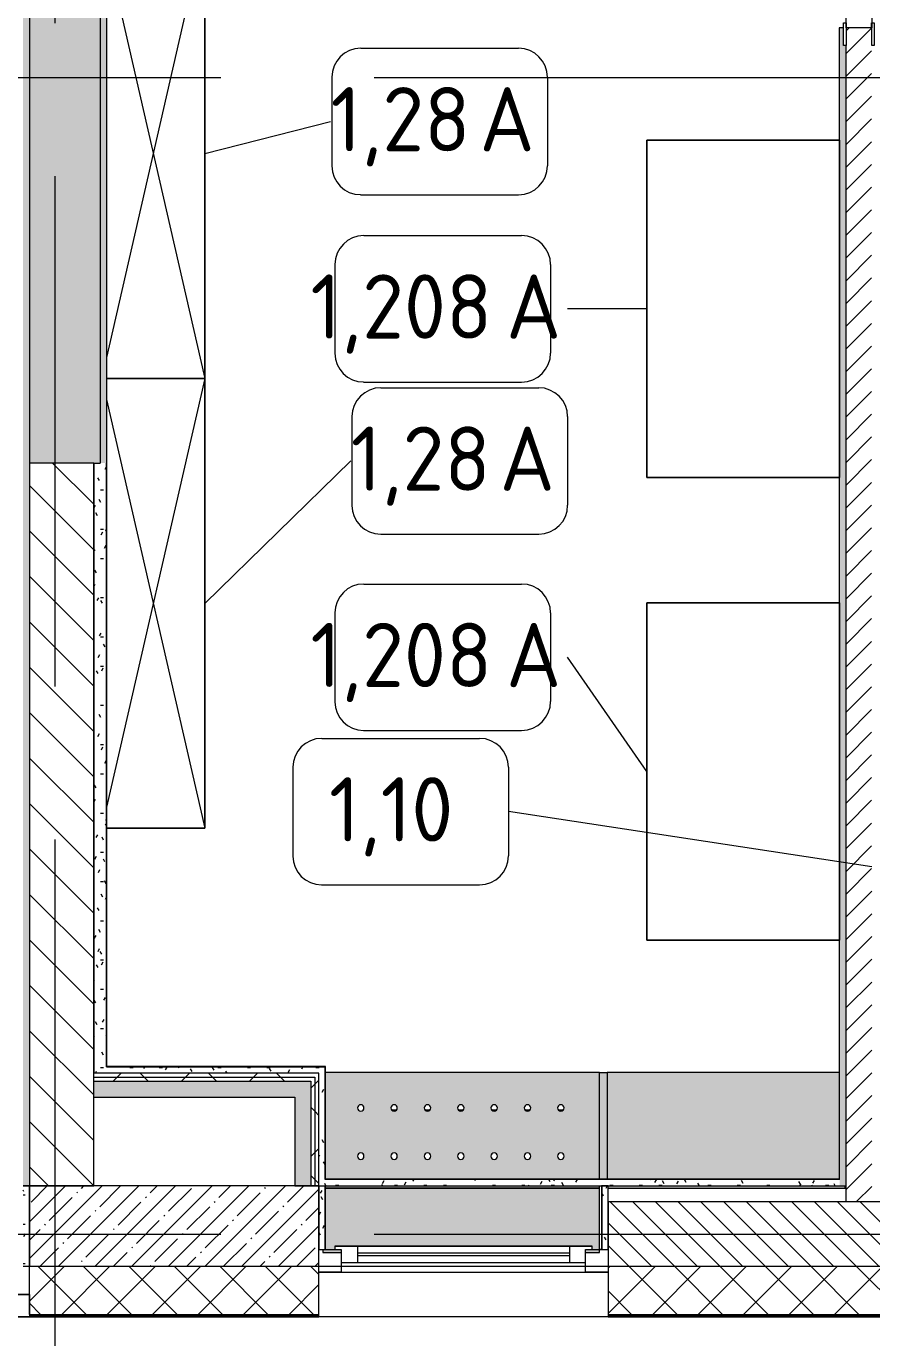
# Model space of a CAD drawing. Header units: millimetres. Extents: x 81566 to 292854, y -8553 to 29000.
# Drawn here: x 107120 to 109750, y -323 to 3760 of the extents above; entities that cross this region are included whole.
import ezdxf

# ---------------------------------------------------------------- set-up
doc = ezdxf.new("R2010")
doc.units = ezdxf.units.MM
doc.linetypes.add('Осевая', pattern=[3175, 635, -476.25, 1587.5, -476.25])
for name, color, linetype, lineweight, true_color in [('A-DOOR-1', 7, 'Continuous', 9, 0xc0c0c0), ('A-DOOR-FRAM-1', 7, 'Continuous', 9, 0xc0c0c0), ('A-WALL-1', 9, 'Continuous', 9, 0x808080), ('A-WALL-FNSH-1', 9, 'Continuous', 9, 0x808080), ('I-FURN-1', 9, 'Continuous', 9, 0x808080), ('M-EQPM-1', 7, 'Continuous', 9, 0xb2b2b2)]:
    doc.layers.add(name, color=color, linetype=linetype, lineweight=lineweight, true_color=true_color)
for name, color, linetype, lineweight in [('A-GLAZ', 7, 'Continuous', 9), ('A-GLAZ-1', 7, 'Continuous', 13), ('A-WALL', 7, 'Continuous', 9), ('I-FURN-IDEN', 7, 'Continuous', 9), ('I-WALL', 7, 'Continuous', 9), ('S-COLS', 7, 'Continuous', 9), ('Знаки', 7, 'Continuous', 9), ('Оси', 7, 'Continuous', 9), ('Оси-2', 7, 'Осевая', 9)]:
    doc.layers.add(name, color=color, linetype=linetype, lineweight=lineweight)
doc.styles.add('GOST Common', font='GOST_Common.ttf', dxfattribs={"height": 200})
pattern_1 = [(45, (0, 0), (-57.024626, 57.024626), []), (45, (57.025, 0), (-57.024626, 57.024626), [100.806, -20.161, 3.353, -16.808])]
pattern_2 = [(0, (0, 0), (121.92, 30.48), [10.058, -81.382, 10.058, -81.382, -487.68]), (0, (0, 0), (121.92, 30.48), [-182.88, 10.058, -172.822, 10.058, -81.382, -213.36]), (0, (0, 0), (121.92, 30.48), [-457.2, 10.058, -50.902, 10.058, -142.342]), (120, (45.72, 15.24), (-87.356454, 90.345817), [10.058, -81.382, 10.058, -81.382, -487.68]), (120, (45.72, 15.24), (-87.356454, 90.345817), [-182.88, 10.058, -172.822, 10.058, -81.382, -213.36]), (120, (45.72, 15.24), (-87.356454, 90.345817), [-457.2, 10.058, -50.902, 10.058, -142.342]), (240, (60.96, 76.2), (-34.563546, -120.825817), [10.058, -81.382, 10.058, -81.382, -487.68]), (240, (60.96, 76.2), (-34.563546, -120.825817), [-182.88, 10.058, -172.822, 10.058, -81.382, -213.36]), (240, (60.96, 76.2), (-34.563546, -120.825817), [-457.2, 10.058, -50.902, 10.058, -142.342])]
pattern_3 = [(45, (0, 0), (-106.06602, 106.06602), []), (135, (0, 0), (-106.06602, -106.06602), [])]

# ---------------------------------------------------------------- blocks, each defined once
blk = doc.blocks.new('120_Окно_СКБ_1Ст - 120_Окно_СКБ_1Ст 900х2500_h_ с форточкой-V4-План расстановки мебели и оборудования 2 этажа в осях 23-33')
at = {"layer": 'A-GLAZ'}
for p, q in [((450, -57), (-450, -57)), ((-330, -107), (330, -107)), ((330, -117), (-330, -117)), ((-430, -127), (-422.7, -127))]:
    blk.add_line(p, q, dxfattribs=at)
at = {"layer": 'A-GLAZ-1'}
for p, q in [((-450, -127), (-450, -57)), ((-450, -57), (-380, -57)), ((-380, -57), (-380, -127)), ((380, -127), (380, -57)), ((380, -57), (450, -57)), ((450, -57), (450, -127)), ((380, -87), (-380, -87)), ((-380, -87), (-380, -127)), ((-330, -137), (-330, -87)), ((330, -137), (330, -87)), ((380, -127), (380, -87)), ((-380, -127), (-450, -127)), ((-380, -127), (-400, -127)), ((-400, -127), (-400, -137)), ((-400, -137), (400, -137)), ((400, -137), (-400, -137)), ((450, -127), (380, -127)), ((400, -127), (380, -127)), ((400, -137), (400, -127))]:
    blk.add_line(p, q, dxfattribs=at)
blk = doc.blocks.new('120_Окно_СКБ_2Ст_Фрамуга сверху - 120_Окно_СКБ_2Ст_2300х2500_h_ ДОО-22877051-План расстановки мебели и оборудования 2 этажа в осях 23-33')
at = {"layer": 'A-GLAZ'}
for p, q in [((1150, 83), (-1150, 83)), ((-1080, 83), (1080, 83)), ((-1150, 13), (-1100, 13)), ((-1030, 33), (470, 33)), ((470, 23), (-1030, 23)), ((540, 13), (570, 13)), ((540, 13), (570, 13)), ((640, 33), (1030, 33)), ((1030, 23), (640, 23)), ((1100, 13), (1150, 13))]:
    blk.add_line(p, q, dxfattribs=at)
at = {"layer": 'A-GLAZ-1'}
for p, q in [((-1150, 13), (-1150, 83)), ((-1150, 83), (-1080, 83)), ((-1080, 83), (-1080, 13)), ((520, 13), (520, 83)), ((520, 83), (590, 83)), ((590, 83), (590, 13)), ((1080, 13), (1080, 83)), ((1080, 83), (1150, 83)), ((1150, 83), (1150, 13)), ((520, 53), (-1080, 53)), ((-1080, 53), (-1080, 13)), ((-1030, 3), (-1030, 53)), ((470, 3), (470, 53)), ((520, 13), (520, 53)), ((1080, 53), (590, 53)), ((590, 53), (590, 13)), ((640, 3), (640, 53)), ((1030, 3), (1030, 53)), ((1080, 13), (1080, 53)), ((-1080, 13), (-1150, 13)), ((-1080, 13), (-1100, 13)), ((-1100, 13), (-1100, 3)), ((-1100, 3), (540, 3)), ((540, 3), (-1100, 3)), ((590, 13), (520, 13)), ((540, 13), (520, 13)), ((540, 3), (540, 13)), ((590, 13), (570, 13)), ((570, 13), (570, 3)), ((570, 3), (1100, 3)), ((1100, 3), (570, 3)), ((1150, 13), (1080, 13)), ((1100, 13), (1080, 13)), ((1100, 3), (1100, 13))]:
    blk.add_line(p, q, dxfattribs=at)
blk = doc.blocks.new('Шкаф параметрический - 1_28А-25589861-План расстановки мебели и оборудования 2 этажа в осях 23-33')
at = {"layer": 'I-FURN-1'}
for p, q in [((0, 320), (1334.2, 15)), ((1400, 320), (0, 320)), ((0, 320), (0, 15)), ((0, 15), (0, 320)), ((0, 320), (1400, 320)), ((65.8, 15), (1400, 320)), ((1400, 15), (1400, 320)), ((1400, 320), (1400, 15))]:
    blk.add_line(p, q, dxfattribs=at)
blk = doc.blocks.new('radiator_prado_classic_z_tip_30_po exemplyaru - Classic Z Тип 30-300-V161-План расстановки мебели и оборудования 2 этажа в осях 23-33')
at = {"layer": 'M-EQPM-1'}
for p, q in [((92.4, 164), (77.8, 164)), ((77.8, 164), (92.4, 164)), ((196.1, 164), (181.5, 164)), ((181.5, 164), (196.1, 164)), ((299.9, 164), (285.3, 164)), ((285.3, 164), (299.9, 164)), ((403.6, 164), (389, 164)), ((389, 164), (403.6, 164)), ((507.4, 164), (492.8, 164)), ((492.8, 164), (507.4, 164)), ((611.1, 164), (596.5, 164)), ((596.5, 164), (611.1, 164))]:
    blk.add_line(p, q, dxfattribs=at)
blk = doc.blocks.new('Зашивка без перфорации М3_2_1 - М3_2_4-V232-План расстановки мебели и оборудования 2 этажа в осях 23-33')
at = {"layer": 'Знаки'}
h = blk.add_hatch(color=256, dxfattribs=at)
h.paths.add_polyline_path([(260, 180), (-430, 180), (-430, 173.1), (307, 173.1), (307, 180)])
h.paths.add_polyline_path([(260, 153.1), (-413, 152.1), (-413, -179.9), (310.2, -179.9), (310.2, 153.1)])
for p, q in [((307, 180), (-430, 180)), ((-430, 180), (-430, 173.1)), ((310.2, -179.9), (310.2, 153.1)), ((-413, -179.9), (310.2, -179.9))]:
    blk.add_line(p, q, dxfattribs=at)
blk = doc.blocks.new('Зашивка радиатора_ с перфорацией М1_1 - Зашивка радиатора_ с перфорацией М1_1-V237-План расстановки мебели и оборудования 2 этажа в осях 23-33')
at = {"layer": 'Знаки'}
blk.add_hatch(color=256, dxfattribs=at).paths.add_polyline_path([(422.7, 380), (372.7, 380), (372.7, 371.1), (392.7, 371.1), (392.7, 361.1), (-407.3, 361.1), (-407.3, 371.1), (-387.3, 371.1), (-387.3, 380), (-430, 380), (-430, 180), (422.7, 180), (422.7, 371.1), (430, 371.1), (430, 380)])
h = blk.add_hatch(color=256, dxfattribs=at)
h.paths.add_polyline_path([(422.7, 180), (-430, 180), (-430, 173.1), (422.7, 174.3), (422.7, 178.4)])
h.paths.add_polyline_path([(-398.5, 153.1), (-430, 153.1), (-430, -179.9), (422.7, -179.9), (422.7, 153.1), (-397.3, 153.1)])
h.paths.add_polyline_path([(-310.3, 90.4), (-305.3, 89), (-301.6, 85.4), (-300.3, 80.4), (-301.6, 75.4), (-305.3, 71.7), (-310.3, 70.4), (-315.3, 71.7), (-318.9, 75.4), (-320.3, 80.4), (-318.9, 85.4), (-315.3, 89), (-312.8, 90)])
h.paths.add_polyline_path([(1, 90.4), (6, 89), (9.7, 85.4), (11, 80.4), (9.7, 75.4), (6, 71.7), (1, 70.4), (-4, 71.7), (-7.7, 75.4), (-9, 80.4), (-7.7, 85.4), (-4, 89), (-1.6, 90)])
h.paths.add_polyline_path([(208.5, 90.4), (213.5, 89), (217.2, 85.4), (218.5, 80.4), (217.2, 75.4), (213.5, 71.7), (208.5, 70.4), (203.5, 71.7), (199.8, 75.4), (198.5, 80.4), (199.8, 85.4), (203.5, 89), (205.9, 90)])
h.paths.add_polyline_path([(312.2, 90.4), (317.2, 89), (320.9, 85.4), (322.2, 80.4), (320.9, 75.4), (317.2, 71.7), (312.2, 70.4), (307.2, 71.7), (303.6, 75.4), (302.2, 80.4), (303.9, 85.7), (307.2, 89), (309.7, 90)])
h.paths.add_polyline_path([(104.7, 90.4), (109.7, 89), (113.4, 85.4), (114.7, 80.4), (113.4, 75.4), (109.7, 71.7), (104.7, 70.4), (99.7, 71.7), (96.1, 75.4), (94.7, 80.4), (96.1, 85.4), (99.7, 89), (102.2, 90)])
h.paths.add_polyline_path([(-102.8, 90.4), (-97.8, 89), (-94.1, 85.4), (-92.8, 80.4), (-94.1, 75.4), (-97.8, 71.7), (-102.8, 70.4), (-107.8, 71.7), (-111.4, 75.4), (-112.8, 80.4), (-111.4, 85.4), (-107.8, 89), (-105.3, 90)])
h.paths.add_polyline_path([(-206.5, 90.4), (-201.5, 89), (-197.8, 85.4), (-196.5, 80.4), (-197.8, 75.4), (-201.5, 71.7), (-206.5, 70.4), (-211.5, 71.7), (-215.2, 75.4), (-216.5, 80.4), (-215.2, 85.4), (-211.5, 89), (-209.1, 90)])
h.paths.add_polyline_path([(1, -59.6), (6, -61), (9.7, -64.6), (11, -69.6), (9.7, -74.6), (6, -78.3), (1, -79.6), (-4, -78.3), (-7.7, -74.6), (-9, -69.6), (-7.7, -64.6), (-4, -61), (-1.6, -60)])
h.paths.add_polyline_path([(104.7, -59.6), (109.7, -61), (113.4, -64.6), (114.7, -69.6), (113.4, -74.6), (109.7, -78.3), (104.7, -79.6), (99.7, -78.3), (96.1, -74.6), (94.7, -69.6), (96.1, -64.6), (99.7, -61), (102.2, -60)])
h.paths.add_polyline_path([(-102.8, -59.6), (-97.8, -61), (-94.1, -64.6), (-92.8, -69.6), (-94.1, -74.6), (-97.8, -78.3), (-102.8, -79.6), (-107.8, -78.3), (-111.4, -74.6), (-112.8, -69.6), (-111.4, -64.6), (-107.8, -61), (-105.3, -60)])
h.paths.add_polyline_path([(208.5, -59.6), (213.5, -61), (217.2, -64.6), (218.5, -69.6), (217.2, -74.6), (213.5, -78.3), (208.5, -79.6), (203.5, -78.3), (199.8, -74.6), (198.5, -69.6), (199.8, -64.6), (203.5, -61), (205.9, -60)])
h.paths.add_polyline_path([(312.2, -59.6), (317.2, -61), (320.9, -64.6), (322.2, -69.6), (320.9, -74.6), (317.2, -78.3), (312.2, -79.6), (307.2, -78.3), (303.6, -74.6), (302.2, -69.6), (303.9, -64.3), (307.2, -61), (309.7, -60)])
h.paths.add_polyline_path([(-206.5, -59.6), (-201.5, -61), (-197.8, -64.6), (-196.5, -69.6), (-197.8, -74.6), (-201.5, -78.3), (-206.5, -79.6), (-211.5, -78.3), (-215.2, -74.6), (-216.5, -69.6), (-215.2, -64.6), (-211.5, -61), (-209.1, -60)])
h.paths.add_polyline_path([(-310.3, -59.6), (-305.3, -61), (-301.6, -64.6), (-300.3, -69.6), (-301.6, -74.6), (-305.3, -78.3), (-310.3, -79.6), (-315.3, -78.3), (-318.9, -74.6), (-320.3, -69.6), (-318.9, -64.6), (-315.3, -61), (-312.8, -60)])
for p, q in [((-387.3, 380), (-430, 380)), ((-430, 380), (-430, 180)), ((430, 380), (372.7, 380)), ((430, 371.1), (430, 380)), ((-430, 180), (422.7, 180)), ((422.7, 180), (-430, 180)), ((-430, 180), (-430, 173.1)), ((-430, 153.1), (-430, -179.9)), ((-430, -179.9), (422.7, -179.9))]:
    blk.add_line(p, q, dxfattribs=at)
for centre, start, end in [((-310.3, 80.4), 0, 180), ((-206.5, 80.4), 0, 180), ((-102.8, 80.4), 0, 180), ((1, 80.4), 0, 180), ((104.7, 80.4), 0, 180), ((208.5, 80.4), 0, 180), ((312.2, 80.4), 0, 180), ((-310.3, 80.4), 180, 0), ((-206.5, 80.4), 180, 360), ((-102.8, 80.4), 180, 0), ((1, 80.4), 180, 0), ((104.7, 80.4), 180, 360), ((208.5, 80.4), 180, 0), ((312.2, 80.4), 180, 0), ((-310.3, -69.6), 0, 180), ((-310.3, -69.6), 180, 0), ((-206.5, -69.6), 0, 180), ((-206.5, -69.6), 180, 0), ((-102.8, -69.6), 0, 180), ((-102.8, -69.6), 180, 0), ((1, -69.6), 0, 180), ((1, -69.6), 180, 0), ((104.7, -69.6), 0, 180), ((104.7, -69.6), 180, 0), ((208.5, -69.6), 0, 180), ((208.5, -69.6), 180, 0), ((312.2, -69.6), 0, 180), ((312.2, -69.6), 180, 0)]:
    blk.add_arc(centre, 10, start, end, dxfattribs=at)
blk = doc.blocks.new('Зашивка_ опоясывающая панель - Зашивка_ опоясывающая панель Т2_1-V253-План расстановки мебели и оборудования 2 этажа в осях 23-33')
at = {"layer": 'Знаки'}
blk.add_hatch(color=256, dxfattribs=at).paths.add_polyline_path([(-406, -153.1), (-406, 180), (-429.8, 180), (-429.8, -153.1)])
for p, q in [((-429.8, 180), (-406, 180)), ((-406, 180), (-406, -153.1))]:
    blk.add_line(p, q, dxfattribs=at)
blk = doc.blocks.new('110_Дверь_СКБ_2Ст - Д-5_п_ Из игровой в коридор-32351726-План расстановки мебели и оборудования 2 этажа в осях 23-33')
at = {"layer": 'A-DOOR-1'}
for p, q in [((-637.5, -40), (-587.5, -40)), ((-637.5, -440), (-637.5, -40)), ((-587.5, -40), (-587.5, -440)), ((612.5, -40), (662.5, -40)), ((612.5, -940), (612.5, -40)), ((662.5, -40), (662.5, -940)), ((-587.5, -440), (-637.5, -440)), ((662.5, -940), (612.5, -940))]:
    blk.add_line(p, q, dxfattribs=at)
for centre, radius, start, end in [((-637.5, -40), 400, 270, 0), ((662.5, -40), 900, 180, 270)]:
    blk.add_arc(centre, radius, start, end, dxfattribs=at)
at = {"layer": 'A-DOOR-FRAM-1'}
for p, q in [((-742.5, 48), (-672.5, 48)), ((-742.5, 40), (-742.5, 48)), ((-672.5, 48), (-672.5, 40)), ((697.5, 40), (697.5, 48)), ((697.5, 48), (767.5, 48)), ((767.5, 48), (767.5, 40)), ((-672.5, 40), (-742.5, 40)), ((-687.5, 40), (-627.5, 40)), ((-687.5, -40), (-687.5, 40)), ((-687.5, 40), (-672.5, 40)), ((-687.5, 39), (-687.5, 40)), ((-672.5, 39), (-687.5, 39)), ((-672.5, 40), (-672.5, 39)), ((-637.5, 10), (-637.5, -40)), ((-627.5, 10), (-637.5, 10)), ((-627.5, 40), (-627.5, 10)), ((652.5, 40), (712.5, 40)), ((652.5, 10), (652.5, 40)), ((662.5, 10), (652.5, 10)), ((662.5, -40), (662.5, 10)), ((697.5, 39), (697.5, 40)), ((697.5, 40), (712.5, 40)), ((767.5, 40), (697.5, 40)), ((712.5, 39), (697.5, 39)), ((712.5, 40), (712.5, -40)), ((712.5, 40), (712.5, 39)), ((-742.5, -40), (-672.5, -40)), ((-742.5, -48), (-742.5, -40)), ((-637.5, -40), (-687.5, -40)), ((-672.5, -40), (-672.5, -48)), ((712.5, -40), (662.5, -40)), ((697.5, -48), (697.5, -40)), ((697.5, -40), (767.5, -40)), ((767.5, -40), (767.5, -48)), ((-672.5, -48), (-742.5, -48)), ((767.5, -48), (697.5, -48))]:
    blk.add_line(p, q, dxfattribs=at)
blk = doc.blocks.new('Марка_Мебель - В прямоуг_Balcon_Марка-25523697-План расстановки мебели и оборудования 2 этажа в осях 23-33')
at = {"layer": 'I-FURN-IDEN'}
for p, q in [((-2.455, 2.278), (2.455, 2.278)), ((-3.355, 1.378), (-3.355, -1.384)), ((3.355, 1.378), (3.355, -1.378)), ((-2.461, -2.278), (2.455, -2.278))]:
    blk.add_line(p, q, dxfattribs=at)
for centre, radius, start, end in [((-2.455, 1.378), 0.9, 90, 180), ((2.455, 1.378), 0.9, 0, 90), ((-2.461, -1.384), 0.893, 180, 270), ((2.455, -1.378), 0.9, 270, 0)]:
    blk.add_arc(centre, radius, start, end, dxfattribs=at)

msp = doc.modelspace()

# ---------------------------------------------------------------- hatches: boundary and pattern name
at = {"layer": 'A-WALL'}
h = msp.add_hatch(dxfattribs=at)
h.set_pattern_fill('FP_3', color=256, style=0, pattern_type=2)
h.set_pattern_definition([(135, (0, 0), (-35.35534, -35.35534), [])])
h.paths.add_polyline_path([(122030, -100), (122830, -100), (122830, 100), (122030, 100)])
h.paths.add_polyline_path([(119330, -100), (119330, 100), (118830, 100), (118830, -100), (119161.4, -100)])
h.paths.add_polyline_path([(113665.1, -100), (113680, -100), (113680, 100), (113430, 100), (113430, -100)])
h.paths.add_polyline_path([(115630, -100), (115630, 100), (114580, 100), (114580, -100), (115605, -100)])
h.paths.add_polyline_path([(110108.7, -100), (110230, -100), (110230, 100), (108930, 100), (108930, -100), (109785.4, -100)])
h.paths.add_polyline_path([(103780, -100), (104830, -100), (104830, 100), (103780, 100)])
h.paths.add_polyline_path([(102880, -100), (102880, 100), (102630, 100), (102630, -100), (102672.5, -100)])
h.paths.add_polyline_path([(101379.2, -100), (101730, -100), (101730, 100), (100830, 100), (100830, -100), (101055.9, -100)])
h.paths.add_polyline_path([(98792.7, -100), (99030, -100), (99030, 100), (95680, 100), (95680, -100), (98469.4, -100)])
h.paths.add_polyline_path([(94780, -100), (94780, 100), (94530, 100), (94530, -100), (94589.6, -100)])
h.paths.add_polyline_path([(92649.8, -100), (92730, -100), (92730, 100), (91930, 100), (91930, -100), (92326.4, -100)])
h = msp.add_hatch(dxfattribs=at)
h.set_pattern_fill('FP_1', color=256, style=0, pattern_type=2)
h.set_pattern_definition([(45, (0, 0), (-70.71068, 70.71068), []), (135, (0, 0), (-70.71068, -70.71068), [])])
h.paths.add_polyline_path([(125080, -250), (125080, -100), (123730, -100), (123730, -250)])
h.paths.add_polyline_path([(122830, -250), (122830, -100), (122030, -100), (122030, -250)])
h.paths.add_polyline_path([(121130, -250), (121130, -100), (120230, -100), (120230, -250), (120778, -250)])
h.paths.add_polyline_path([(119330, -250), (119330, -100), (117930, -100), (117930, -250)])
h.paths.add_polyline_path([(114580, -250), (115630, -250), (115630, -100), (114580, -100), (114580, -126.6)])
h.paths.add_polyline_path([(113680, -250), (113680, -100), (112530, -100), (112530, -250)])
h.paths.add_polyline_path([(110230, -250), (110230, -100), (108930, -100), (108930, -250)])
h.paths.add_polyline_path([(108030, -250), (108030, -100), (107130, -100), (107130, -250)])
h.paths.add_polyline_path([(104830, -250), (104830, -100), (103780, -100), (103780, -250)])
h.paths.add_polyline_path([(102880, -250), (102880, -100), (100830, -100), (100830, -250)])
h.paths.add_polyline_path([(99930, -250), (99930, -100), (95680, -100), (95680, -250)])
h.paths.add_polyline_path([(94780, -250), (94780, -100), (93630, -100), (93630, -250)])
h.paths.add_polyline_path([(91930, -250), (92730, -250), (92730, -100), (91930, -100), (91930, -126.6)])
h.paths.add_polyline_path([(91030, -250), (91030, -100), (89210, -100), (89210, -250), (89739.9, -250)])
at = {"layer": 'I-WALL'}
h = msp.add_hatch(dxfattribs=at)
h.set_pattern_fill('FP_2', color=256, style=0, pattern_type=2)
h.set_pattern_definition(pattern_1)
h.paths.add_polyline_path([(107350, 2400), (107350, 10600), (107130, 10600), (107130, 2400), (107330, 2400)])
h = msp.add_hatch(dxfattribs=at)
h.set_pattern_fill('FP_41', color=256, style=0, pattern_type=2)
h.set_pattern_definition(pattern_2)
h.paths.add_polyline_path([(107110, 150), (107130, 150), (107130, 10400), (107110, 10400), (107110, 395.1)])
h = msp.add_hatch(dxfattribs=at)
h.set_pattern_fill('FP_41', color=256, style=0, pattern_type=2)
h.set_pattern_definition(pattern_2)
h.paths.add_polyline_path([(107350, 2400), (107370, 2400), (107370, 10380), (107350, 10380), (107350, 3003.6)])
h = msp.add_hatch(dxfattribs=at)
h.set_pattern_fill('FP_41', color=256, style=0, pattern_type=2)
h.set_pattern_definition(pattern_2)
h.paths.add_polyline_path([(109650, 150), (109670, 150), (109669.7, 3700), (109662, 3700), (109662, 3755), (109650, 3755), (109650, 170)])
h.paths.add_polyline_path([(109650, 5155), (109662, 5155), (109662, 5210), (109670, 5210), (109670, 10400), (109650, 10400), (109650, 5175)])
h = msp.add_hatch(dxfattribs=at)
h.set_pattern_fill('FP_5', color=256, style=0, pattern_type=2)
h.set_pattern_definition([(45, (0, 0), (-35.35534, 35.35534), [])])
h.paths.add_polyline_path([(109750, 100), (109749, 3755), (109670, 3755), (109670, 100)])
h.paths.add_polyline_path([(109749, 5155), (109750, 5155), (109750, 10400), (109670, 10400), (109670, 5155), (109720, 5155)])
h = msp.add_hatch(dxfattribs=at)
h.set_pattern_fill('FP_4', color=256, style=0, pattern_type=2)
h.set_pattern_definition([(135, (0, 0), (-70.71068, -70.71068), [])])
h.paths.add_polyline_path([(107330, 150), (107330, 2400), (107130, 2400), (107130, 150), (107198.8, 150)])
h = msp.add_hatch(dxfattribs=at)
h.set_pattern_fill('FP_41', color=256, style=0, pattern_type=2)
h.set_pattern_definition(pattern_2)
h.paths.add_polyline_path([(107370, 501), (107370, 2400), (107330, 2400), (107330, 501)])
h = msp.add_hatch(dxfattribs=at)
h.set_pattern_fill('FP_42', color=256, style=0, pattern_type=2)
h.set_pattern_definition(pattern_3)
h.paths.add_polyline_path([(107955, 488.5), (108017.5, 488.5), (108017.5, 501), (107330, 501), (107330, 488.5), (107845.5, 488.5)])
h = msp.add_hatch(dxfattribs=at)
h.set_pattern_fill('FP_41', color=256, style=0, pattern_type=2)
h.set_pattern_definition(pattern_2)
h.paths.add_polyline_path([(108030, 501), (108030, 521), (107370, 521), (107370, 501), (108007.1, 501)])
h = msp.add_hatch(dxfattribs=at)
h.set_pattern_fill('FP_42', color=256, style=0, pattern_type=2)
h.set_pattern_definition(pattern_3)
h.paths.add_polyline_path([(108017.5, 150), (108030, 150), (108030, 501), (108017.5, 501), (108017.5, 264.7)])
h = msp.add_hatch(dxfattribs=at)
h.set_pattern_fill('FP_41', color=256, style=0, pattern_type=2)
h.set_pattern_definition(pattern_2)
h.paths.add_polyline_path([(108050, 150), (108050, 521), (108030, 521), (108030, 150)])
h = msp.add_hatch(dxfattribs=at)
h.set_pattern_fill('FP_42', color=256, style=0, pattern_type=2)
h.set_pattern_definition(pattern_3)
h.paths.add_polyline_path([(107955, 476), (108005, 476), (108005, 488.5), (107330, 488.5), (107330, 476), (107845.5, 476)])
for points in [[(107955, 426), (107955, 476), (107330, 476), (107330, 426), (107845.5, 426)], [(107955, 150), (108005, 150), (108005, 476), (107955, 476), (107955, 395.1)]]:
    msp.add_hatch(color=256, dxfattribs=at).paths.add_polyline_path(points)
h = msp.add_hatch(dxfattribs=at)
h.set_pattern_fill('FP_42', color=256, style=0, pattern_type=2)
h.set_pattern_definition(pattern_3)
h.paths.add_polyline_path([(108005, 150), (108017.5, 150), (108017.5, 488.5), (108005, 488.5), (108005, 395.1)])
h = msp.add_hatch(dxfattribs=at)
h.set_pattern_fill('FP_41', color=256, style=0, pattern_type=2)
h.set_pattern_definition(pattern_2)
h.paths.add_polyline_path([(108653.8, 150), (109650, 150), (109650, 170), (108050, 170), (108050, 150), (108492.1, 150)])
h = msp.add_hatch(dxfattribs=at)
h.set_pattern_fill('FP_41', color=256, style=0, pattern_type=2)
h.set_pattern_definition(pattern_2)
h.paths.add_polyline_path([(107130, -100), (107130, 150), (107110, 150), (107110, -100)])
h = msp.add_hatch(dxfattribs=at)
h.set_pattern_fill('FP_41', color=256, style=0, pattern_type=2)
h.set_pattern_definition(pattern_2)
h.paths.add_polyline_path([(108050, -48), (108050, 150), (108030, 150), (108030, -48)])
h = msp.add_hatch(dxfattribs=at)
h.set_pattern_fill('FP_41', color=256, style=0, pattern_type=2)
h.set_pattern_definition(pattern_2)
h.paths.add_polyline_path([(108930, -48), (108930, 150), (108910, 150), (108910, -48)])
at = {"layer": 'S-COLS'}
h = msp.add_hatch(dxfattribs=at)
h.set_pattern_fill('FP_2', color=256, style=0, pattern_type=2)
h.set_pattern_definition(pattern_1)
h.paths.add_polyline_path([(107198.8, -100), (108030, -100), (108030, 150), (107130, 150), (107130, -100)])

# ---------------------------------------------------------------- linework, layer by layer
at = {"layer": 'A-WALL'}
for p, q in [((107350, 10600), (107350, 2400)), ((107370, 10380), (107370, 2400)), ((109650, 170), (109650, 3755)), ((109670, 100), (109670, 3700)), ((107330, 2400), (107350, 2400)), ((108030, 501), (107330, 501)), ((107370, 521), (108050, 521)), ((107330, 488.5), (108017.5, 488.5)), ((107330, 476), (108005, 476)), ((108005, 476), (108005, 150)), ((108017.5, 488.5), (108017.5, 150)), ((107110, -100), (110230, -100)), ((108930, -100), (110250, -100)), ((107130, -258), (104830, -258)), ((107130, -250), (108030, -250)), ((107130, -253), (108030, -253)), ((108930, -258), (108030, -258)), ((108930, -250), (110230, -250)), ((108930, -253), (110230, -253))]:
    msp.add_line(p, q, dxfattribs=at)
at = {"layer": 'A-WALL-1'}
for p, q in [((107130, 10600), (107130, 150)), ((109662, 3755), (109650, 3755)), ((107330, 2400), (107130, 2400)), ((107330, 2400), (107330, 2400)), ((107330, 150), (107330, 2400)), ((107330, 2400), (107330, 501)), ((107370, 521), (107370, 2400)), ((108030, 150), (108030, 501)), ((108050, 170), (108050, 521)), ((107330, 426), (107955, 426)), ((107955, 426), (107955, 150)), ((109650, 170), (108050, 170)), ((107110, 150), (107130, 150)), ((107130, 150), (107110, 150)), ((107130, 150), (107330, 150)), ((107130, -250), (107130, 150)), ((107955, 150), (108030, 150)), ((108030, 150), (109670, 150)), ((108030, 150), (108030, -48)), ((108050, -48), (108050, 150)), ((108930, 150), (108910, 150)), ((108910, 150), (108910, -48)), ((108930, -48), (108930, 150)), ((110230, 100), (108930, 100)), ((108930, 100), (108930, -250)), ((108030, -48), (108050, -48)), ((108910, -48), (108930, -48)), ((108030, -250), (108030, -100))]:
    msp.add_line(p, q, dxfattribs=at)
at = {"layer": 'A-WALL-FNSH-1'}
for p, q in [((107371, 522), (107371, 10379)), ((109650, 3755), (109649, 3755)), ((109649, 3755), (109649, 171)), ((107370, 2400), (107370, 521)), ((108051, 522), (107371, 522)), ((108051, 171), (108051, 522)), ((109649, 171), (108051, 171)), ((108051, -48), (108051, 150)), ((108910, 150), (108909, 150)), ((108909, 150), (108909, -48)), ((108050, -48), (108051, -48)), ((108909, -48), (108910, -48)), ((107130, -250), (107130, -258)), ((107130, -258), (108030, -258)), ((108030, -258), (108030, -250)), ((108930, -250), (108930, -258)), ((108930, -258), (110230, -258))]:
    msp.add_line(p, q, dxfattribs=at)
at = {"layer": 'I-FURN-1'}
for p, q in [((109650, 3405), (109050, 3405)), ((109050, 3405), (109050, 2355)), ((109050, 2355), (109050, 3405)), ((109050, 3405), (109650, 3405)), ((109650, 3405), (109650, 2355)), ((109050, 2355), (109650, 2355)), ((109650, 2355), (109050, 2355)), ((109650, 1965), (109050, 1965)), ((109050, 1965), (109050, 915)), ((109050, 915), (109050, 1965)), ((109050, 1965), (109650, 1965)), ((109650, 1965), (109650, 915)), ((109050, 915), (109650, 915)), ((109650, 915), (109050, 915))]:
    msp.add_line(p, q, dxfattribs=at)
at = {"layer": 'I-FURN-IDEN'}
for p, q in [((107675, 3363.1), (108066.8, 3463.1)), ((109050, 2880), (108804, 2880)), ((107675, 1963.1), (108129.6, 2406.6)), ((109050, 1440), (108804, 1795.6)), ((109750, 1143.5), (108620.2, 1315.1))]:
    msp.add_line(p, q, dxfattribs=at)
at = {"layer": 'S-COLS'}
for p, q in [((108030, 150), (107130, 150)), ((107130, 150), (107130, -100)), ((108030, -100), (108030, 150)), ((107130, -100), (108030, -100))]:
    msp.add_line(p, q, dxfattribs=at)
at = {"layer": 'Оси'}
msp.add_line((107210, -1906.3), (107210, 593.7), dxfattribs=at)
at = {"layer": 'Оси-2'}
for p, q in [((107210, 593.7), (107210, 19528.3)), ((84865.6, 3600), (122760, 3600)), ((84865.6, 0), (122760, 0))]:
    msp.add_line(p, q, dxfattribs=at)

# ---------------------------------------------------------------- block references
at = {"layer": 'A-DOOR-1', "rotation": 269.9999999999999}
msp.add_blockref('110_Дверь_СКБ_2Ст - Д-5_п_ Из игровой в коридор-32351726-План расстановки мебели и оборудования 2 этажа в осях 23-33', (109710, 4467.5), dxfattribs=at)
at = {"layer": 'A-GLAZ', "rotation": 180}
for name, p in [('120_Окно_СКБ_1Ст - 120_Окно_СКБ_1Ст 900х2500_h_ с форточкой-V4-План расстановки мебели и оборудования 2 этажа в осях 23-33', (108480, -175)), ('120_Окно_СКБ_2Ст_Фрамуга сверху - 120_Окно_СКБ_2Ст_2300х2500_h_ ДОО-22877051-План расстановки мебели и оборудования 2 этажа в осях 23-33', (105980, -175))]:
    msp.add_blockref(name, p, dxfattribs=at)
at = {"layer": 'I-FURN-1', "rotation": 269.9999999999994}
for p in [(107355, 4063.1), (107355, 2663.1)]:
    msp.add_blockref('Шкаф параметрический - 1_28А-25589861-План расстановки мебели и оборудования 2 этажа в осях 23-33', p, dxfattribs=at)
at = {"layer": 'I-FURN-IDEN', "xscale": 99.99999999999993, "yscale": 99.99999999999993, "zscale": 99.99999999999993}
for p in [(108405.8, 3463.1), (108415.5, 2880), (108468.6, 2406.6), (108415.5, 1795.6), (108284.7, 1315.1)]:
    msp.add_blockref('Марка_Мебель - В прямоуг_Balcon_Марка-25523697-План расстановки мебели и оборудования 2 этажа в осях 23-33', p, dxfattribs=at)
at = {"layer": 'M-EQPM-1'}
msp.add_blockref('radiator_prado_classic_z_tip_30_po exemplyaru - Classic Z Тип 30-300-V161-План расстановки мебели и оборудования 2 этажа в осях 23-33', (108179.1, 222), dxfattribs=at)
at = {"layer": 'Знаки', "rotation": 180}
for name, p in [('Зашивка радиатора_ с перфорацией М1_1 - Зашивка радиатора_ с перфорацией М1_1-V237-План расстановки мебели и оборудования 2 этажа в осях 23-33', (108472.7, 323.1)), ('Зашивка без перфорации М3_2_1 - М3_2_4-V232-План расстановки мебели и оборудования 2 этажа в осях 23-33', (109237, 323.1))]:
    msp.add_blockref(name, p, dxfattribs=at)
at = {"layer": 'Знаки'}
msp.add_blockref('Зашивка_ опоясывающая панель - Зашивка_ опоясывающая панель Т2_1-V253-План расстановки мебели и оборудования 2 этажа в осях 23-33', (109332.5, 323.1), dxfattribs=at)

# ---------------------------------------------------------------- texts
at = {"layer": 'I-FURN-IDEN', "char_height": 200, "attachment_point": 1, "style": 'GOST Common'}
for s, insert, width in [('1,28', (108066.8, 3570.1), 561.181), ('\\fGOST Common|b0|i0|c204|p34|;А', (108529.8, 3570.1), 224.472), ('1,208', (108004, 2987.1), 737.552), ('\\fGOST Common|b0|i0|c204|p34|;А', (108612.6, 2987.1), 224.472), ('1,28', (108129.6, 2513.7), 561.181), ('\\fGOST Common|b0|i0|c204|p34|;А', (108592.6, 2513.7), 224.472), ('1,208', (108004, 1902.6), 737.552), ('\\fGOST Common|b0|i0|c204|p34|;А', (108612.6, 1902.6), 224.472), ('1,10', (108061.7, 1422.1), 505.063)]:
    msp.add_mtext(s, dxfattribs=dict(at, insert=insert, width=width))

doc.saveas('drawing.dxf')
